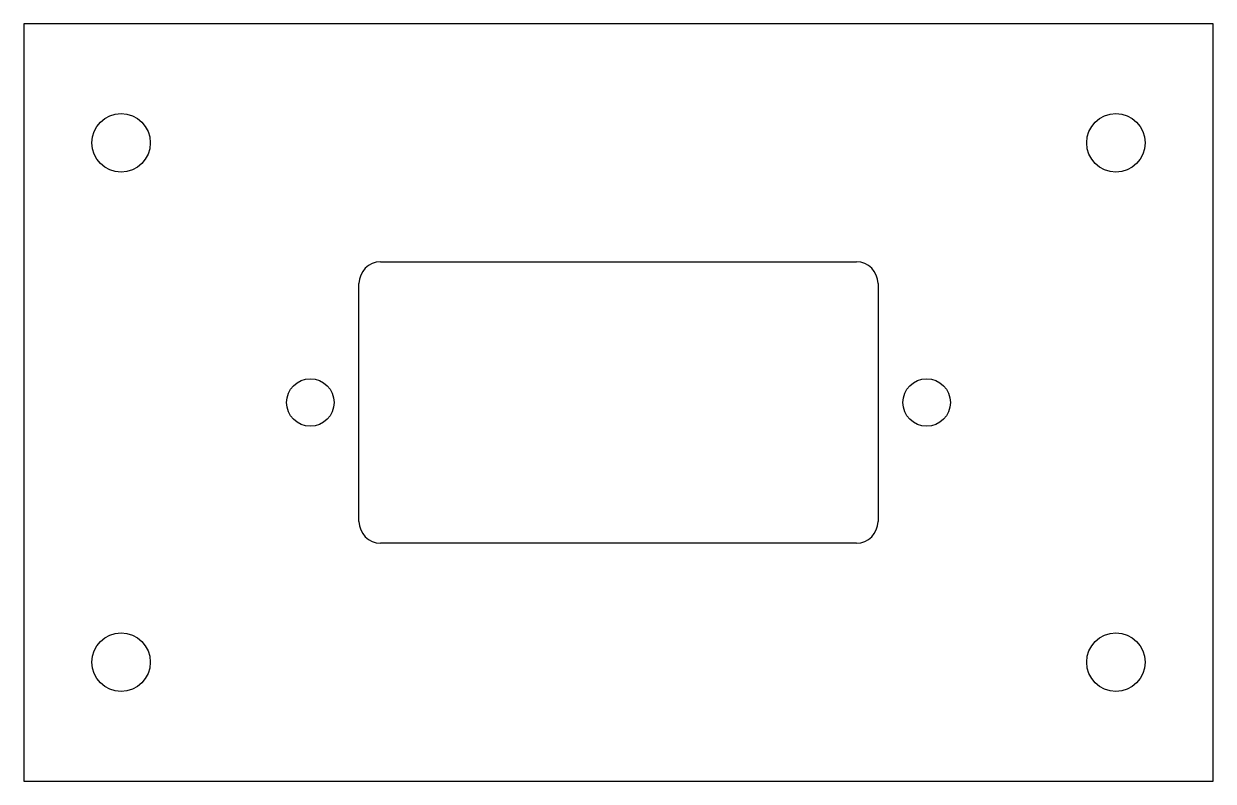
# Model space of a CAD drawing. Header units: millimetres. Extents: x 0 to 55, y 0 to 35.
import ezdxf

# ---------------------------------------------------------------- set-up
doc = ezdxf.new("R2010")
doc.units = ezdxf.units.MM

msp = doc.modelspace()

# ---------------------------------------------------------------- linework, layer by layer
for p, q in [((0, 35), (0, 0)), ((55, 35), (0, 35)), ((55, 0), (55, 35)), ((16.5, 24), (38.5, 24)), ((15.5, 12), (15.5, 23)), ((39.5, 23), (39.5, 12)), ((38.5, 11), (16.5, 11)), ((0, 0), (55, 0))]:
    msp.add_line(p, q)
for centre, radius in [((4.5, 29.5), 1.35), ((50.5, 29.5), 1.35), ((13.25, 17.5), 1.1), ((41.75, 17.5), 1.1), ((4.5, 5.5), 1.35), ((50.5, 5.5), 1.35)]:
    msp.add_circle(centre, radius)
for centre, start, end in [((16.5, 23), 90, 180), ((38.5, 23), 0, 90), ((16.5, 12), -180, -90), ((38.5, 12), 270, 360)]:
    msp.add_arc(centre, 1, start, end)

doc.saveas('drawing.dxf')
